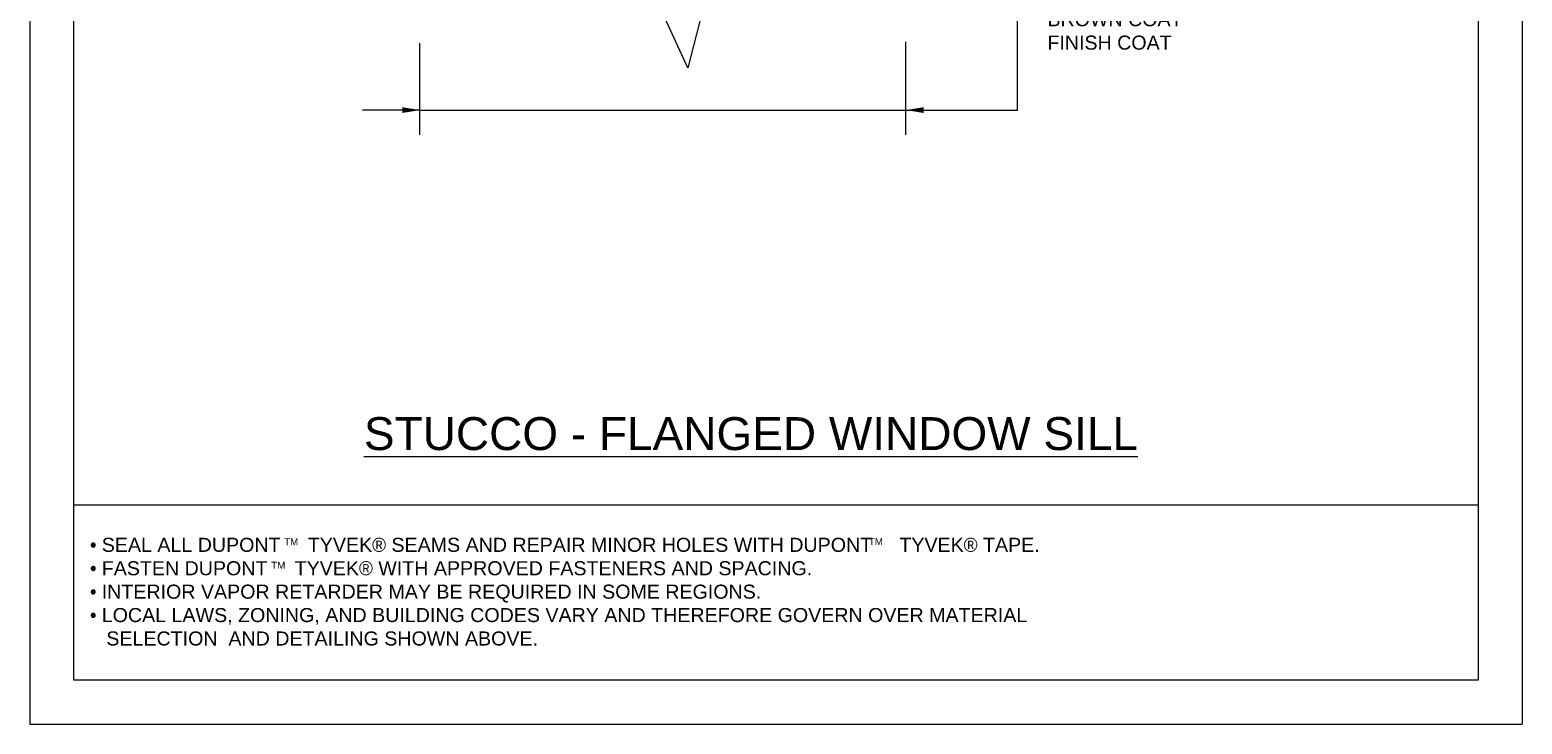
# Model space of a CAD drawing. Extents: x -129 to 37, y 17 to 100.
# Drawn here: x 11.42 to 36.92, y 16.53 to 28.39 of the extents above; entities that cross this region are included whole.
import ezdxf

# ---------------------------------------------------------------- set-up
doc = ezdxf.new("R2010")
doc.units = 0
doc.header["$LTSCALE"] = 1.5
doc.header["$MEASUREMENT"] = 0
doc.layers.get('DEFPOINTS').update_dxf_attribs({"linetype": 'CONTINUOUS'})
for name, color, linetype in [('STRUCTURE', 252, 'CONTINUOUS'), ('TEXT', 7, 'CONTINUOUS'), ('W', 7, 'CONTINUOUS')]:
    doc.layers.add(name, color=color, linetype=linetype)
doc.styles.add('DETAILS', font='sanss___.ttf', dxfattribs={"height": 1})
doc.dimstyles.new('TYVEKDETAILS', dxfattribs={"dimscale": 6, "dimtxt": 1.5, "dimasz": 0.1, "dimexe": 0.75, "dimexo": 0.75, "dimgap": 0.75, "dimtad": 0, "dimtih": 1, "dimtoh": 1, "dimdec": 4, "dimzin": 0, "dimtxsty": 'DETAILS', "dimcen": 0.0625, "dimazin": 3, "dimtfac": 1, "dimtdec": 4, "dimtofl": 0, "dimtmove": 0, "dimatfit": 3, "dimtolj": 1, "dimtzin": 0})

msp = doc.modelspace()

# ---------------------------------------------------------------- linework, layer by layer
at = {"layer": 'DEFPOINTS'}
for p, q in [((11.41529285252109, 49.52859300960797, 1.489998413730723e-09), (11.4152928525211, 16.52859300960796, 1.489998413730723e-09)), ((36.9152928525211, 49.52859300960797, 1.489998413730723e-09), (36.9152928525211, 16.52859300960796, 1.489998413730723e-09)), ((11.4152928525211, 16.52859300960796, 1.489998413730723e-09), (36.9152928525211, 16.52859300960796, 1.489998413730723e-09))]:
    msp.add_line(p, q, dxfattribs=at)
at = {"layer": 'STRUCTURE', "elevation": 4.469995241192169e-09}
msp.add_lwpolyline([(27.36329190349023, 28.6190772336168), (23.49770307777151, 28.61908038136693), (23.10241469242143, 29.47573827329399), (22.65857979291618, 27.74527795199785), (22.25554352385765, 28.61907668659652), (17.50861868096057, 28.61907668659655)], dxfattribs=at)
at = {"layer": 'TEXT'}
for p, q in [((28.29283691537308, 27.02072985437449, -4.470025041160445e-09), (28.29283691537308, 31.7567868412568)), ((18.07913942854371, 26.59514256232886, 4.469995241192169e-09), (18.07913942854368, 28.1643514726541, 4.469995241192169e-09)), ((26.38664862179234, 26.59514256232886, 1.489998413730723e-09), (26.38664862179231, 28.18442931790561, 1.489998413730723e-09)), ((18.07913942854371, 27.0207290338442, 4.469995241192169e-09), (26.38664862179231, 27.02072903384419, 1.489998413730723e-09))]:
    msp.add_line(p, q, dxfattribs=at)
at = {"layer": 'W', "color": 7}
msp.add_line((12.16529285252109, 20.27859300960796, 1.489998413730723e-09), (36.1652928525211, 20.27859300960796, 1.489998413730723e-09), dxfattribs=at)
at = {"layer": 'W', "elevation": 1.489998413730723e-09}
msp.add_lwpolyline([(12.16529285252109, 48.77859300960797), (36.1652928525211, 48.77859300960797), (36.1652928525211, 17.27859300960796), (12.16529285252109, 17.27859300960796)], close=True, dxfattribs=at)

# ---------------------------------------------------------------- texts
at = {"layer": 'TEXT', "attachment_point": 1, "style": 'DETAILS'}
for s, insert, char_height, width in [('{\\fArial|b0|i0|c0|p34;\\LTYPICAL WALL\\P}INTERIOR GYPSUM BOARD\\PSTEEL STUDS W/BATT INSULATION\\PEXTERIOR GYPSUM BOARD\\P{\\fSansSerif|b1|i0|c2|p2;DUPONT     TYVEK\\fSymbol|b0|i0|c2|p18;â \\fSansSerif|b1|i0|c2|p2;STUCCOWRAP\\fSymbol|b0|i0|c2|p18;â}\\P{\\fSansSerif|b1|i0|c2|p2;DUPONT     TYVEK\\fSymbol|b0|i0|c2|p18;â }\\PWIRE LATH\\PSCRATCH COAT\\PBROWN COAT\\PFINISH COAT', (28.80334626519785, 31.89416586109746, 9.685019489217977e-09), 0.2399999999976, 8.65985794168367), ('{\\LSTUCCO - FLANGED WINDOW SILL}', (17.12380420275298, 21.774230808618), 0.5625, 16.10729924090008), ('{\\fSymbol|b0|i0|c2|p18;· }SEAL ALL DUPONT     TYVEK{\\fSymbol|b0|i0|c2|p18;â} SEAMS AND REPAIR MINOR HOLES WITH DUPONT     TYVEK{\\fSymbol|b0|i0|c2|p18;â} TAPE.\\P{\\fSymbol|b0|i0|c2|p18;· }FASTEN DUPONT     TYVEK{\\fSymbol|b0|i0|c2|p18;â} WITH APPROVED FASTENERS AND SPACING.\\P{\\fSymbol|b0|i0|c2|p18;· }INTERIOR VAPOR RETARDER MAY BE REQUIRED IN SOME REGIONS.\\P{\\fSymbol|b0|i0|c2|p18;· }LOCAL LAWS, ZONING, AND BUILDING CODES VARY AND THEREFORE GOVERN OVER MATERIAL        \\P   SELECTION  AND DETAILING SHOWN ABOVE.', (12.44261077128304, 19.71273684662539, 1.489998413730723e-09), 0.24, 18.5088562635942), ('TM', (15.7600661520035, 19.70463612066026, 1.489998413730723e-09), 0.12, 8.310000000000002), ('TM', (25.74998426675551, 19.70903959962335, 1.489998413730723e-09), 0.12, 8.310000000000002), ('TM', (15.53944382057484, 19.30307309799457, 1.489998413730723e-09), 0.12, 8.310000000000002)]:
    msp.add_mtext(s, dxfattribs=dict(at, insert=insert, char_height=char_height, width=width))

# ---------------------------------------------------------------- leaders
at = {"layer": 'TEXT'}
for points in [[(18.07913942854371, 27.0207290338442, 4.469995241192169e-09), (17.1010887236773, 27.0207290338442, 4.469995241192169e-09)], [(26.38664862179232, 27.02072903384419, 3.724996034326807e-09), (28.29283691537307, 27.02072985437449, 3.724996034326808e-09)]]:
    msp.add_leader(points, dimstyle='TYVEKDETAILS', override={"dimscale": 3, "dimfxl": 3}, dxfattribs=at)

doc.saveas('drawing.dxf')
